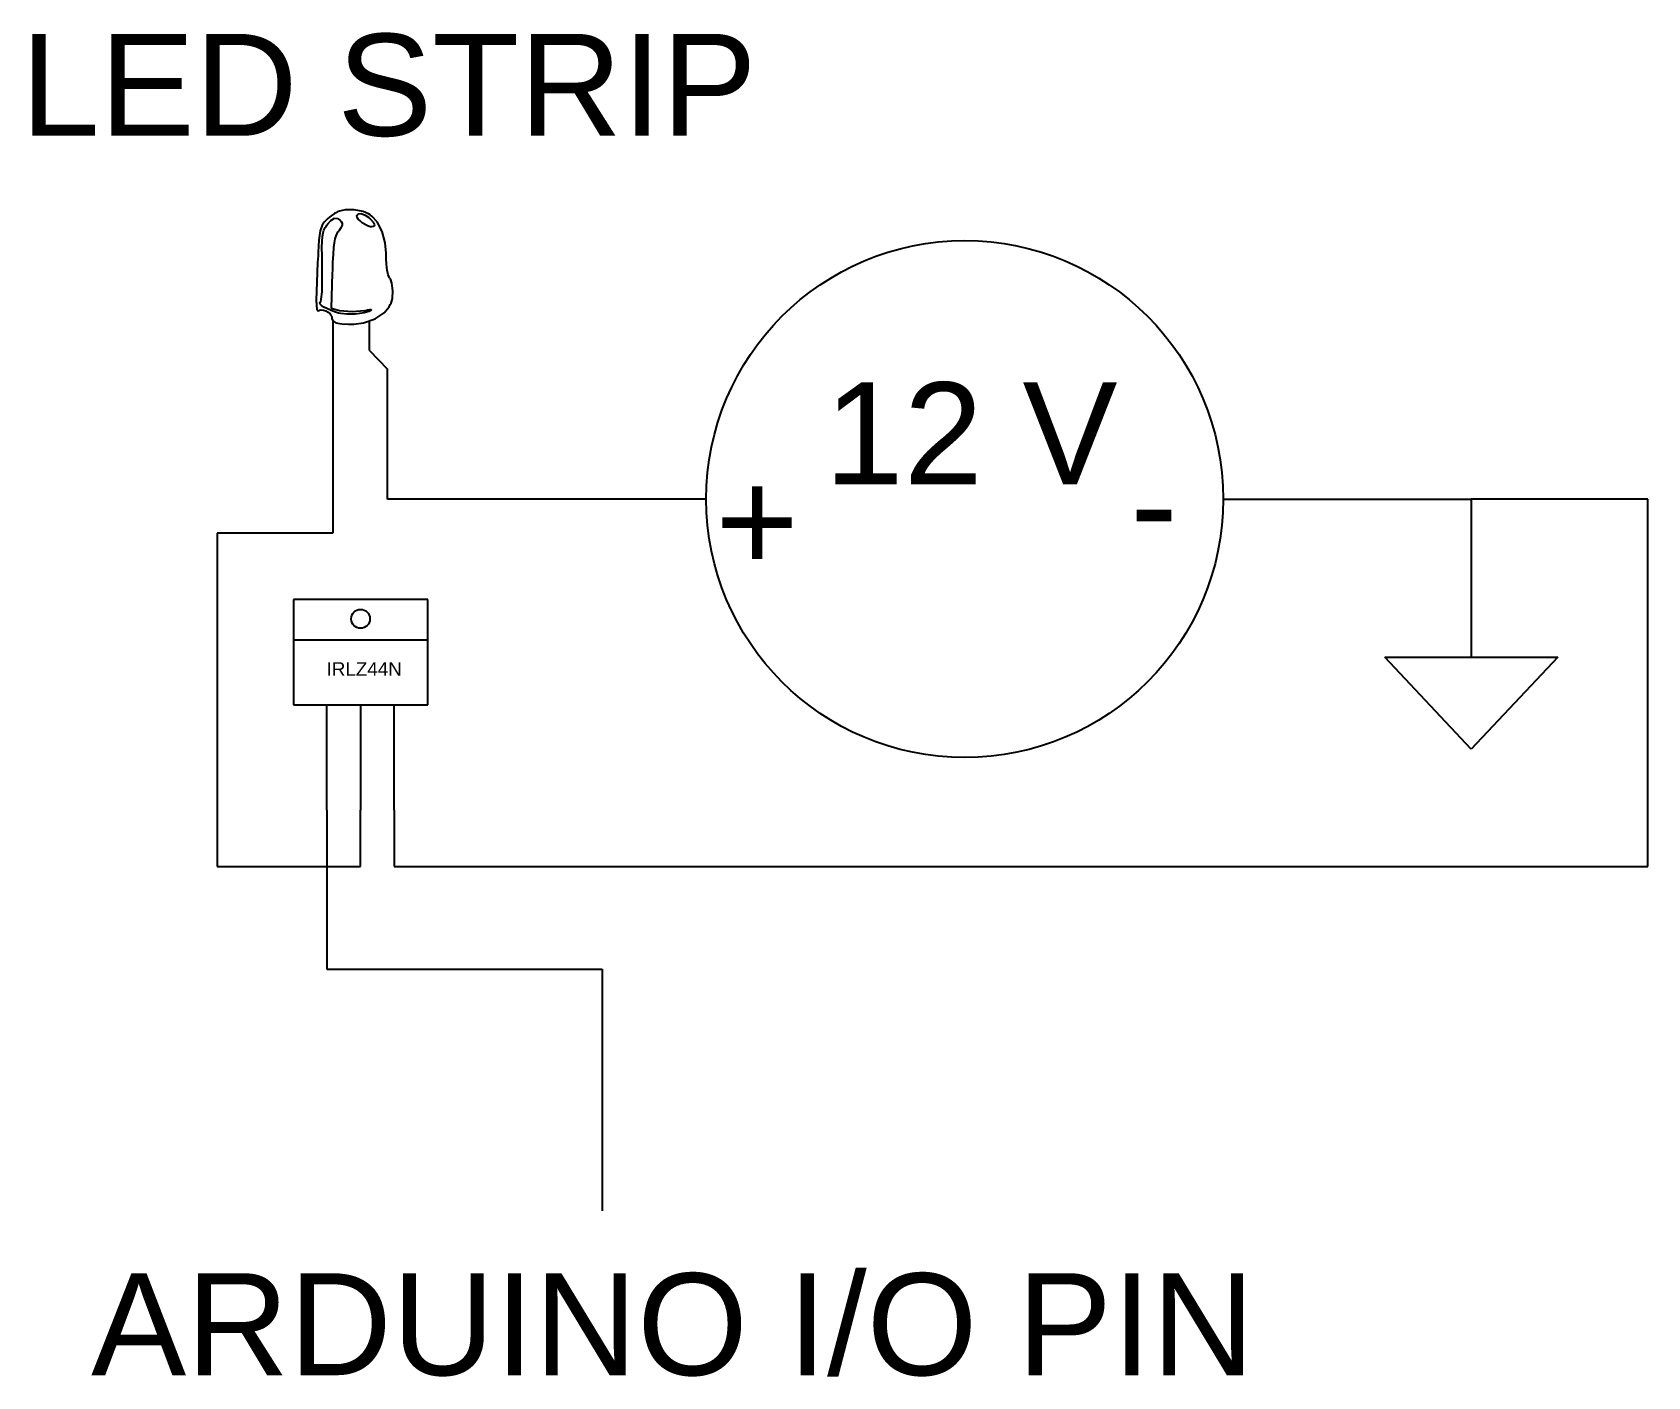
# Model space of a CAD drawing. Header units: inches. Extents: x 4.2 to 20.1, y -4.5 to 8.7.
import ezdxf

# ---------------------------------------------------------------- set-up
doc = ezdxf.new("R2010")
doc.units = ezdxf.units.IN
doc.header["$MEASUREMENT"] = 0
doc.styles.get("Standard").update_dxf_attribs({"font": 'arial.ttf'})

msp = doc.modelspace()

# ---------------------------------------------------------------- linework, layer by layer
at = {"color": 0}
for p, q in [((7.102, 6.812), (7.08, 6.781)), ((7.11, 6.822), (7.102, 6.812)), ((7.116, 6.828), (7.11, 6.822)), ((7.137, 6.847), (7.116, 6.828)), ((7.136, 6.794), (7.167, 6.828)), ((7.169, 6.872), (7.137, 6.847)), ((7.167, 6.828), (7.201, 6.849)), ((7.202, 6.895), (7.169, 6.872)), ((7.201, 6.849), (7.234, 6.847)), ((7.224, 6.907), (7.202, 6.895)), ((7.232, 6.911), (7.224, 6.907)), ((7.25, 6.919), (7.232, 6.911)), ((7.234, 6.847), (7.259, 6.829)), ((7.308, 6.931), (7.25, 6.919)), ((7.259, 6.829), (7.265, 6.822)), ((7.265, 6.822), (7.269, 6.817)), ((7.269, 6.817), (7.276, 6.802)), ((7.396, 6.932), (7.308, 6.931)), ((7.482, 6.915), (7.396, 6.932)), ((7.421, 6.878), (7.433, 6.893)), ((7.421, 6.873), (7.421, 6.878)), ((7.421, 6.869), (7.421, 6.873)), ((7.425, 6.858), (7.421, 6.869)), ((7.436, 6.841), (7.425, 6.858)), ((7.433, 6.893), (7.463, 6.895)), ((7.453, 6.823), (7.436, 6.841)), ((7.473, 6.806), (7.453, 6.823)), ((7.463, 6.895), (7.504, 6.879)), ((7.537, 6.893), (7.482, 6.915)), ((7.504, 6.879), (7.538, 6.857)), ((7.552, 6.882), (7.537, 6.893)), ((7.538, 6.857), (7.548, 6.848)), ((7.548, 6.848), (7.557, 6.84)), ((7.571, 6.868), (7.552, 6.882)), ((7.557, 6.84), (7.582, 6.811)), ((7.62, 6.813), (7.571, 6.868)), ((7.669, 6.721), (7.62, 6.813)), ((7.062, 6.727), (7.05, 6.634)), ((7.08, 6.781), (7.062, 6.727)), ((7.081, 6.625), (7.084, 6.672)), ((7.084, 6.672), (7.09, 6.707)), ((7.09, 6.707), (7.099, 6.734)), ((7.099, 6.734), (7.111, 6.758)), ((7.111, 6.758), (7.123, 6.776)), ((7.123, 6.776), (7.128, 6.782)), ((7.128, 6.782), (7.136, 6.794)), ((7.214, 6.676), (7.205, 6.647)), ((7.226, 6.7), (7.214, 6.676)), ((7.237, 6.716), (7.226, 6.7)), ((7.241, 6.722), (7.237, 6.716)), ((7.247, 6.73), (7.241, 6.722)), ((7.264, 6.756), (7.247, 6.73)), ((7.276, 6.782), (7.264, 6.756)), ((7.276, 6.802), (7.276, 6.782)), ((7.496, 6.79), (7.473, 6.806)), ((7.519, 6.777), (7.496, 6.79)), ((7.542, 6.768), (7.519, 6.777)), ((7.556, 6.764), (7.542, 6.768)), ((7.561, 6.764), (7.556, 6.764)), ((7.568, 6.764), (7.561, 6.764)), ((7.589, 6.769), (7.568, 6.764)), ((7.582, 6.811), (7.596, 6.785)), ((7.596, 6.785), (7.589, 6.769)), ((7.7, 6.608), (7.669, 6.721)), ((7.043, 6.518), (7.041, 6.48)), ((7.05, 6.634), (7.043, 6.518)), ((7.079, 6.563), (7.081, 6.625)), ((7.08, 6.481), (7.079, 6.563)), ((7.188, 6.498), (7.184, 6.415)), ((7.192, 6.562), (7.188, 6.498)), ((7.198, 6.61), (7.192, 6.562)), ((7.205, 6.647), (7.198, 6.61)), ((7.71, 6.508), (7.7, 6.608)), ((7.71, 6.475), (7.71, 6.508)), ((7.037, 6.415), (7.028, 6.221)), ((7.041, 6.48), (7.037, 6.415)), ((7.081, 6.402), (7.08, 6.481)), ((7.081, 6.375), (7.081, 6.402)), ((7.082, 6.34), (7.081, 6.375)), ((7.082, 6.235), (7.082, 6.34)), ((7.184, 6.415), (7.182, 6.337)), ((7.71, 6.456), (7.71, 6.475)), ((7.713, 6.4), (7.71, 6.456)), ((7.72, 6.34), (7.713, 6.4)), ((7.73, 6.295), (7.72, 6.34)), ((7.028, 6.221), (7.024, 6.046)), ((7.08, 6.128), (7.082, 6.235)), ((7.181, 6.311), (7.17, 5.966)), ((7.182, 6.337), (7.181, 6.311)), ((7.739, 6.273), (7.73, 6.295)), ((7.743, 6.266), (7.739, 6.273)), ((7.752, 6.255), (7.743, 6.266)), ((7.766, 6.212), (7.752, 6.255)), ((7.776, 6.139), (7.766, 6.212)), ((7.024, 6.046), (7.028, 5.952)), ((7.057, 6.02), (7.061, 6.027)), ((7.061, 6.027), (7.063, 6.028)), ((7.063, 6.028), (7.067, 6.031)), ((7.067, 6.031), (7.073, 6.057)), ((7.073, 6.057), (7.08, 6.128)), ((7.758, 6.016), (7.77, 6.064)), ((7.77, 6.064), (7.776, 6.139)), ((7.028, 5.952), (7.041, 5.937)), ((7.041, 5.937), (7.043, 5.941)), ((7.041, 5.937), (7.041, 5.937)), ((7.043, 5.941), (7.054, 5.948)), ((7.054, 5.948), (7.072, 5.952)), ((7.062, 6.008), (7.057, 6.02)), ((7.076, 5.994), (7.062, 6.008)), ((7.072, 5.952), (7.095, 5.949)), ((7.098, 5.979), (7.076, 5.994)), ((7.095, 5.949), (7.118, 5.94)), ((7.127, 5.963), (7.098, 5.979)), ((7.118, 5.94), (7.14, 5.927)), ((7.162, 5.947), (7.127, 5.963)), ((7.14, 5.927), (7.159, 5.911)), ((7.159, 5.911), (7.172, 5.893)), ((7.201, 5.932), (7.162, 5.947)), ((7.17, 5.966), (7.23, 5.951)), ((7.172, 5.893), (7.177, 5.878)), ((7.177, 5.878), (7.177, 5.873)), ((7.177, 5.873), (7.177, 5.865)), ((7.177, 5.865), (7.186, 5.842)), ((7.233, 5.922), (7.201, 5.932)), ((7.23, 5.951), (7.25, 5.946)), ((7.243, 5.92), (7.233, 5.922)), ((7.262, 5.915), (7.243, 5.92)), ((7.25, 5.946), (7.375, 5.935)), ((7.322, 5.908), (7.262, 5.915)), ((7.41, 5.908), (7.322, 5.908)), ((7.375, 5.935), (7.501, 5.944)), ((7.492, 5.921), (7.41, 5.908)), ((7.488, 5.825), (7.6, 5.864)), ((7.54, 5.936), (7.492, 5.921)), ((7.501, 5.944), (7.521, 5.948)), ((7.521, 5.948), (7.527, 5.95)), ((7.527, 5.95), (7.547, 5.954)), ((7.554, 5.944), (7.54, 5.936)), ((7.547, 5.954), (7.562, 5.955)), ((7.557, 5.946), (7.554, 5.944)), ((7.564, 5.952), (7.557, 5.946)), ((7.562, 5.955), (7.564, 5.952)), ((7.6, 5.864), (7.689, 5.923)), ((7.689, 5.923), (7.739, 5.98)), ((7.739, 5.98), (7.75, 6.002)), ((7.75, 6.002), (7.758, 6.016)), ((7.186, 5.842), (7.216, 5.823)), ((7.216, 5.823), (7.273, 5.813)), ((7.273, 5.813), (7.339, 5.81)), ((7.339, 5.81), (7.361, 5.811)), ((7.361, 5.811), (7.393, 5.811)), ((7.393, 5.811), (7.488, 5.825)), ((18.351, 4.095), (18.351, 2.544)), ((7.128, 1.045), (7.128, 2.077)), ((7.458, 2.077), (7.458, 1.045)), ((7.788, 1.045), (7.788, 2.077))]:
    msp.add_line(p, q, dxfattribs=at)
at = {"linetype": 'Continuous'}
for p, q in [((7.186, 5.842), (7.186, 5.374)), ((7.544, 5.844), (7.544, 5.557)), ((7.544, 5.557), (7.722, 5.368))]:
    msp.add_line(p, q, dxfattribs=at)
at = {"color": 1}
for p, q in [((7.186, 5.374), (7.186, 3.76)), ((7.722, 4.095), (7.722, 5.368)), ((10.848, 4.095), (7.722, 4.095)), ((15.917, 4.095), (18.351, 4.095)), ((20.081, 4.095), (18.351, 4.095)), ((20.081, 0.49), (20.081, 4.095)), ((7.186, 3.76), (6.053, 3.76)), ((6.053, 3.76), (6.053, 0.49)), ((7.128, 1.045), (7.128, -0.516)), ((7.458, 0.49), (7.458, 1.045)), ((7.788, 1.045), (7.788, 0.49)), ((6.053, 0.49), (7.458, 0.49)), ((7.788, 0.49), (20.081, 0.49)), ((7.128, -0.516), (9.828, -0.516)), ((9.828, -0.516), (9.828, -2.885))]:
    msp.add_line(p, q, dxfattribs=at)
for p, q in [((6.799, 3.109), (6.799, 2.077)), ((8.118, 3.109), (6.799, 3.109)), ((8.118, 2.077), (8.118, 3.109)), ((6.799, 2.715), (8.118, 2.715)), ((17.502, 2.544), (19.2, 2.544)), ((18.351, 1.643), (17.502, 2.544)), ((19.2, 2.544), (18.351, 1.643)), ((6.799, 2.077), (8.118, 2.077))]:
    msp.add_line(p, q)
for centre, radius in [((13.383, 4.095), 2.535), ((7.458, 2.921), 0.0923)]:
    msp.add_circle(centre, radius)

# ---------------------------------------------------------------- texts
for s, height, p in [('LED STRIP', 1, (4.124, 7.658)), ('12 V', 1, (12.008, 4.24)), ('+', 1, (10.939, 3.381)), ('-', 1, (15.007, 3.549)), ('IRLZ44N', 0.1319, (7.125, 2.363)), ('ARDUINO I/O PIN', 1, (4.816, -4.498))]:
    msp.add_text(s, height=height).set_placement(p)

doc.saveas('drawing.dxf')
